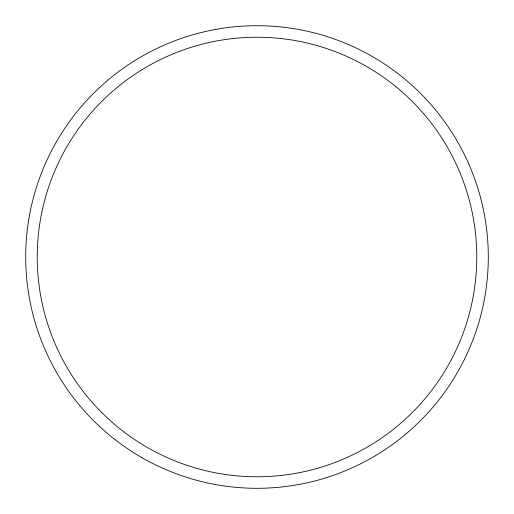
<?xml version="1.0" encoding="UTF-8"?>
<svg xmlns="http://www.w3.org/2000/svg" width="514" height="514" viewBox="0 0 514 514"><rect width="100%" height="100%" fill="white"/><g stroke="black" fill="none" stroke-linecap="round" stroke-linejoin="round"><path stroke-width="0.77" d="M141.35 457.312A231.3 231.3 0 0 0 488.3 257A231.3 231.3 0 0 0 141.35 56.688A231.3 231.3 0 0 0 141.35 457.312M101.599 412.401A219.767 219.767 0 0 0 469.282 313.881A219.767 219.767 0 0 0 200.119 44.718A219.767 219.767 0 0 0 101.599 412.401"/></g></svg>
